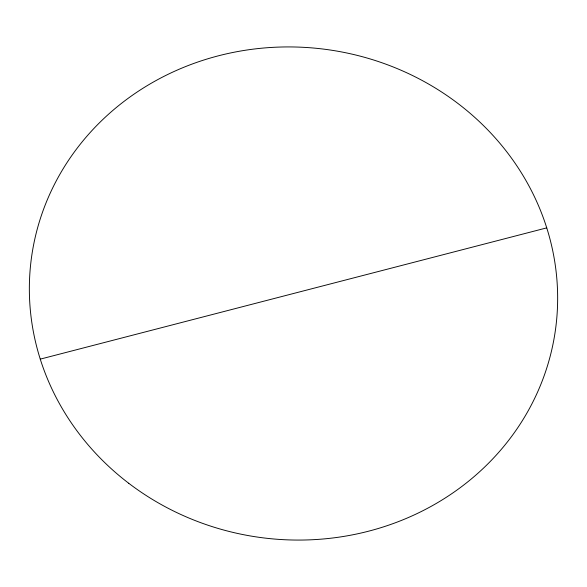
<?xml version="1.0" encoding="UTF-8"?>
<svg xmlns="http://www.w3.org/2000/svg" width="587" height="587" viewBox="0 0 587 587"><rect width="100%" height="100%" fill="white"/><g stroke="black" fill="none" stroke-linecap="round" stroke-linejoin="round"><path stroke-width="0.88" d="M40.261 359.134L546.739 227.866M128.736 483.27A264.466 246.232 7.7 0 0 554.686 334.957A264.466 246.232 7.7 0 0 197.078 62.273A264.466 246.232 7.7 0 0 128.736 483.27"/></g></svg>
